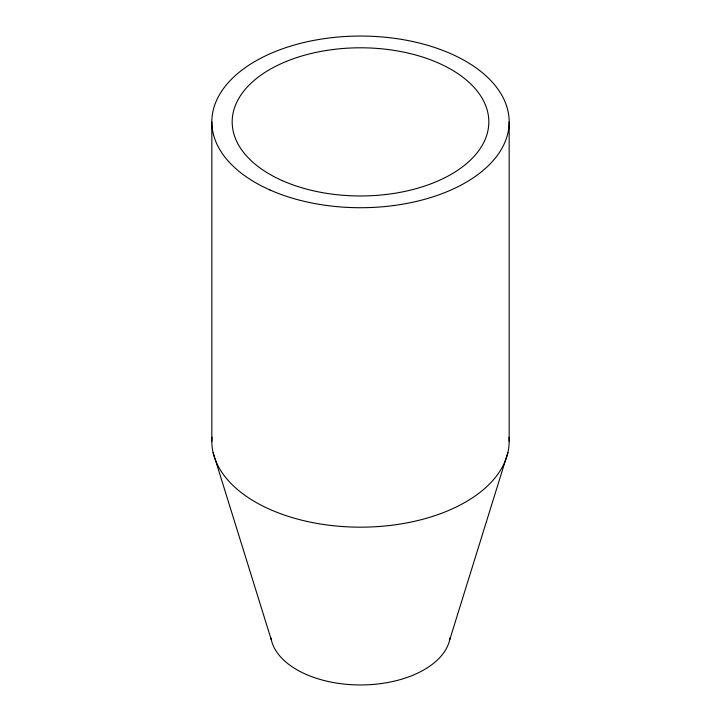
<?xml version="1.0" encoding="UTF-8"?>
<svg xmlns="http://www.w3.org/2000/svg" width="721" height="721" viewBox="0 0 721 721"><rect width="100%" height="100%" fill="white"/><g stroke="black" fill="none" stroke-linecap="round" stroke-linejoin="round"><path stroke-width="1.08" d="M449.715 639.779L507.899 452.536M213.101 452.536L271.285 639.779M509.17 121.885L509.17 441.333M211.83 121.885L211.83 441.333M508.999 437.25A148.67 85.835 0 0 1 360.5 527.168A148.67 85.835 0 0 1 212.001 437.25M450.093 637.851A89.981 51.948 0 0 1 360.5 684.95A89.981 51.948 0 0 1 270.907 637.851M269.996 189.984A148.67 85.835 0 0 0 507.899 133.088A148.67 85.835 0 0 0 303.604 42.584A148.67 85.835 0 0 0 269.996 189.984M282.38 180.665A128.329 74.092 0 0 0 487.729 131.555A128.329 74.092 0 0 0 311.391 53.435A128.329 74.092 0 0 0 282.38 180.665"/></g></svg>
